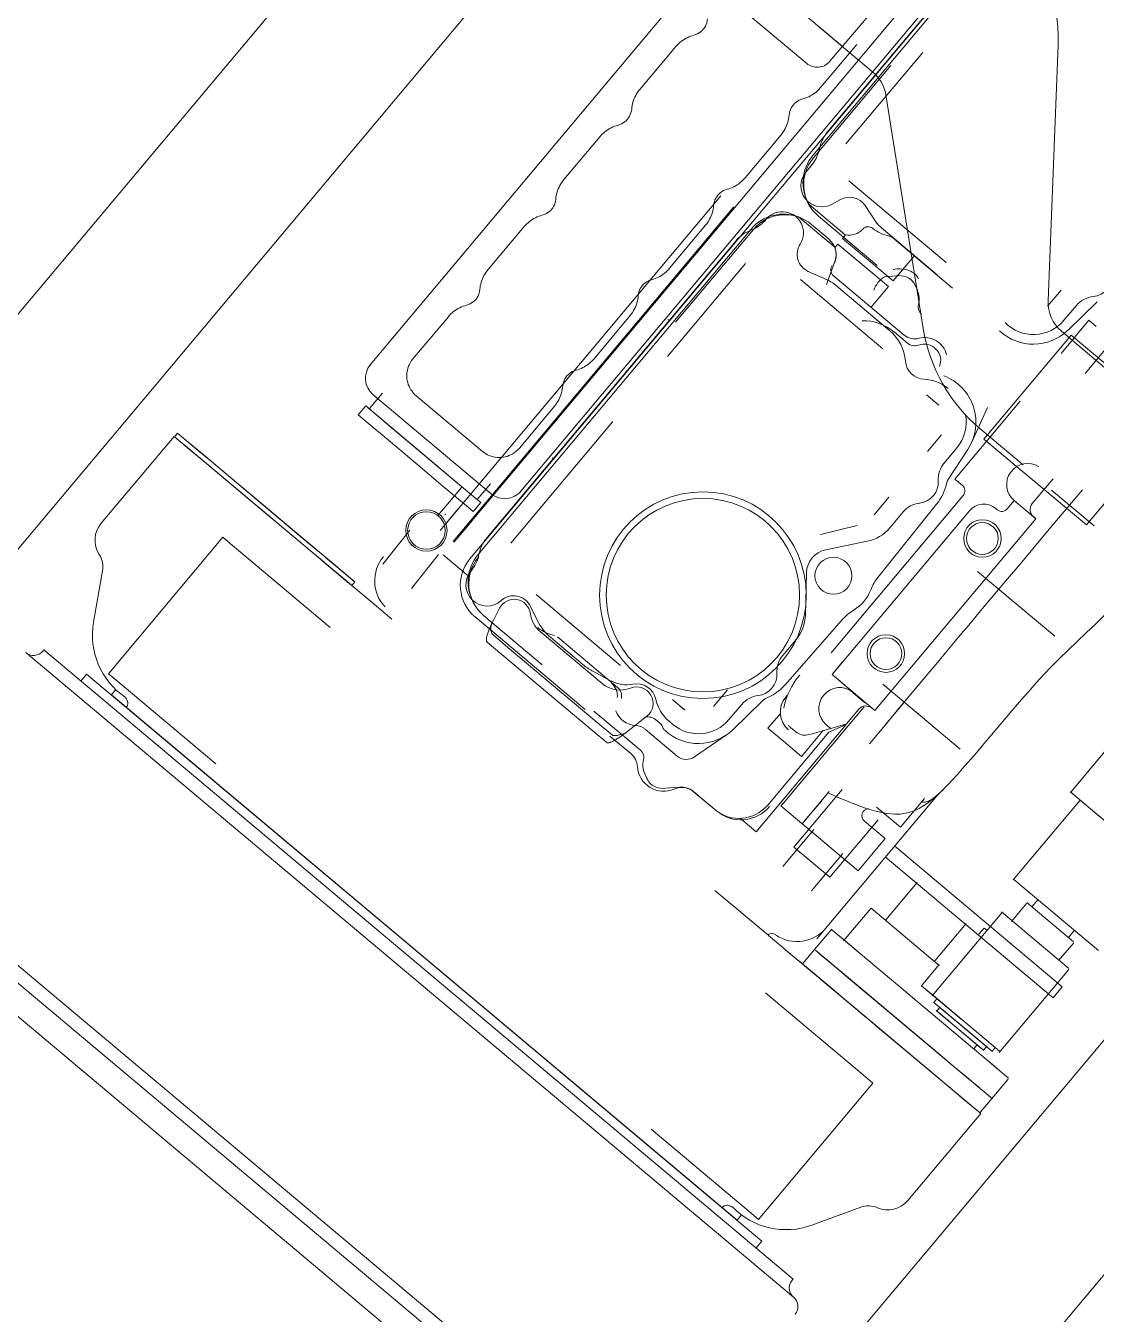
# Model space of a CAD drawing. Header units: millimetres. Extents: x 834140250 to 834644390, y 817877047 to 817987022.
# Drawn here: x 834167505 to 834168095, y 817932225 to 817932936 of the extents above; entities that cross this region are included whole.
import ezdxf

# ---------------------------------------------------------------- set-up
doc = ezdxf.new("R2010")
doc.units = ezdxf.units.MM
doc.header["$LTSCALE"] = 1000
doc.header["$MEASUREMENT"] = 0
doc.layers.add('VPA040_Text', color=3, linetype='Continuous')
doc.layers.add('VPAX', color=7, linetype='Continuous', lineweight=13)

# ---------------------------------------------------------------- blocks, each defined once
blk = doc.blocks.new('A$C767F005D')
at = {"layer": 'VPAX', "color": 253}
for p, q in [((-6789.01, -11077.81), (-5182.05, -9162.71)), ((-6725.17, -11131.38), (-5401.04, -9553.34)), ((-4569.21, -9676.94), (-6176.17, -11592.04)), ((-5445.4, -9736.29), (-5904.91, -10283.91)), ((-5323.57, -9763.71), (-5849.9, -10390.96)), ((-5847.05, -10367.92), (-5345.77, -9770.52)), ((-5362.27, -9806.04), (-5821.78, -10353.66)), ((-4915.88, -9960.44), (-6240.01, -11538.48)), ((-5509.8, -9988.71), (-5660.64, -10168.47)), ((-5651.68, -10154.34), (-5522.17, -9999.99)), ((-5651.17, -10116.48), (-5566.22, -10015.24)), ((-5699.75, -10087.62), (-5664.02, -10117.6)), ((-5644.31, -10108.3), (-5674.32, -10083.12)), ((-5627.48, -10122.42), (-5657.77, -10097)), ((-5530.76, -10248.7), (-5525.23, -10107.4)), ((-5642.47, -10162.07), (-5599.86, -10111.56)), ((-5617.48, -10118.74), (-5660.34, -10169.81)), ((-5599.7, -10263.86), (-5620.33, -10135.03)), ((-5664.5, -10177.68), (-5661.54, -10174.15)), ((-5640.75, -10182.46), (-5586.98, -10227.57)), ((-5711.48, -10190.77), (-5866.38, -10375.37)), ((-5649.99, -10195.3), (-5645.41, -10192.76)), ((-5704.33, -10196.77), (-5859.23, -10381.37)), ((-5642.72, -10212.19), (-5662.72, -10195.41)), ((-5657.53, -10201.93), (-5625.08, -10229.16)), ((-5631.79, -10196.05), (-5625.77, -10205)), ((-5694.68, -10209.05), (-5845.52, -10388.81)), ((-5693.45, -10209.27), (-5736.44, -10260.5)), ((-5648.52, -10219.1), (-5668.51, -10202.32)), ((-5661.32, -10206.46), (-5651.16, -10214.99)), ((-5622.67, -10208.45), (-5591.95, -10234.23)), ((-5703.2, -10215.65), (-5840.49, -10379.27)), ((-5644.2, -10214.2), (-5642.6, -10212.29)), ((-5616.25, -10237.65), (-5644.2, -10214.2)), ((-5583.5, -10241.59), (-5616.67, -10213.75)), ((-5646.8, -10217.29), (-5648.4, -10219.2)), ((-5618.85, -10240.74), (-5646.8, -10217.29)), ((-5697.88, -10228.01), (-5740.91, -10279.3)), ((-5648.38, -10226.37), (-5653.09, -10239.71)), ((-5616.25, -10237.65), (-5604.93, -10224.15)), ((-5667.49, -10236.87), (-5621.94, -10275.09)), ((-5663.12, -10232.38), (-5652.7, -10237.01)), ((-5649.34, -10234.65), (-5610.17, -10267.51)), ((-5614.48, -10234.78), (-5621.12, -10235.36)), ((-5648.76, -10239.46), (-5618.11, -10265.18)), ((-5618.85, -10240.74), (-5628.45, -10252.18)), ((-5604.38, -10239.7), (-5602.94, -10242.79)), ((-5531.16, -10251.68), (-5523.63, -10242.7)), ((-5521.98, -10259.38), (-5515.11, -10251.19)), ((-5519.76, -10264.82), (-5503.7, -10249.17)), ((-5740.6, -10259.01), (-5740, -10259.51)), ((-5615.73, -10265.83), (-5608.41, -10271.97)), ((-5523.63, -10277.62), (-5508.3, -10259.36)), ((-5499.55, -10285.37), (-5523.37, -10265.39)), ((-5490.85, -10265.44), (-5510.29, -10288.81)), ((-5508.3, -10259.36), (-5506.54, -10260.84)), ((-5508.3, -10259.36), (-5504.17, -10262.82)), ((-5508.3, -10259.36), (-5504.17, -10262.82)), ((-5518.06, -10267.57), (-5566.17, -10324.9)), ((-5461.53, -10315.01), (-5518.06, -10267.57)), ((-5905.53, -10308.28), (-5898.27, -10299.62)), ((-5838.13, -10355.09), (-5903.48, -10300.26)), ((-5597.86, -10300.57), (-5591.05, -10306.29)), ((-5907.48, -10306.64), (-5911.64, -10311.6)), ((-5907.48, -10306.64), (-5903.74, -10309.78)), ((-5903.74, -10309.78), (-5907.48, -10306.64)), ((-5905.53, -10308.28), (-5903.54, -10309.95)), ((-5546.25, -10304.1), (-5582.23, -10346.98)), ((-5564.13, -10307.47), (-5573.07, -10327.02)), ((-5907.89, -10314.74), (-5911.64, -10311.6)), ((-5911.64, -10311.6), (-5907.89, -10314.74)), ((-5907.89, -10314.74), (-5893.86, -10326.52)), ((-5903.74, -10309.78), (-5889.7, -10321.56)), ((-5903.54, -10309.94), (-5892.46, -10319.25)), ((-5903.54, -10309.95), (-5892.45, -10319.26)), ((-5771.03, -10315.2), (-5827.39, -10382.37)), ((-5461.53, -10315.01), (-5509.63, -10372.33)), ((-6011.38, -10321.63), (-6013.05, -10323.61)), ((-6011.39, -10321.62), (-5999.55, -10331.55)), ((-5858.99, -10347.33), (-5892.45, -10319.26)), ((-5875.72, -10333.29), (-5889.7, -10321.56)), ((-5589.67, -10322.6), (-5597.39, -10331.81)), ((-5544.59, -10339.05), (-5568.41, -10319.06)), ((-6053.5, -10371.39), (-6013.26, -10323.44)), ((-6013.26, -10323.44), (-6001.76, -10333.09)), ((-6013.06, -10323.6), (-6001.22, -10333.54)), ((-6007.02, -10328.67), (-6000.93, -10333.78)), ((-6001.1, -10333.64), (-6006.43, -10329.16)), ((-6005.68, -10326.41), (-5995.26, -10335.15)), ((-5999.43, -10331.65), (-6004.77, -10327.18)), ((-5879.88, -10338.25), (-5893.86, -10326.52)), ((-5581.12, -10329.77), (-5588.13, -10338.13)), ((-5509.63, -10372.33), (-5566.17, -10324.9)), ((-6001.1, -10333.64), (-5962.31, -10366.19)), ((-5962.77, -10365.8), (-6000.93, -10333.78)), ((-5999.55, -10331.55), (-5991.56, -10338.26)), ((-5999.43, -10331.65), (-5960.64, -10364.2)), ((-5861.74, -10345.02), (-5875.72, -10333.29)), ((-5861.74, -10345.02), (-5875.72, -10333.29)), ((-5804.55, -10335.23), (-5803.96, -10335.73)), ((-5575.07, -10330.66), (-5585.89, -10347.14)), ((-5939.73, -10381.75), (-5991.56, -10338.26)), ((-5865.9, -10349.98), (-5879.88, -10338.25)), ((-5865.9, -10349.98), (-5879.88, -10338.25)), ((-5851.86, -10361.76), (-5865.9, -10349.98)), ((-5847.7, -10356.8), (-5861.74, -10345.02)), ((-5858.99, -10347.33), (-5847.89, -10356.64)), ((-5845.92, -10358.3), (-5838.66, -10349.64)), ((-5582.23, -10346.98), (-5580.46, -10348.46)), ((-5582.23, -10346.98), (-5578.1, -10350.44)), ((-5582.23, -10346.98), (-5578.1, -10350.44)), ((-5539.47, -10360.52), (-5527.95, -10346.79)), ((-5861.17, -10359.49), (-5854.59, -10351.65)), ((-5845.91, -10358.31), (-5847.89, -10356.64)), ((-5847.7, -10356.8), (-5843.96, -10359.94)), ((-5843.96, -10359.94), (-5847.7, -10356.8)), ((-5650.55, -10442.91), (-5577.61, -10355.99)), ((-5618.59, -10357.06), (-5626.71, -10366.75)), ((-5580.41, -10359.32), (-5577.61, -10355.99)), ((-5505.4, -10372.85), (-5528.85, -10353.18)), ((-5953.47, -10370.22), (-5960.64, -10364.2)), ((-5861.17, -10359.49), (-5867.75, -10367.33)), ((-5856.4, -10363.48), (-5862.98, -10371.33)), ((-5848.12, -10364.9), (-5851.86, -10361.76)), ((-5851.86, -10361.76), (-5848.12, -10364.9)), ((-5843.96, -10359.94), (-5848.12, -10364.9)), ((-5580.41, -10359.32), (-5650.55, -10442.91)), ((-5650.04, -10454.88), (-5574.22, -10364.52)), ((-5592.28, -10360.81), (-5624.1, -10400.36)), ((-5618.16, -10373.92), (-5610.75, -10365.09)), ((-5559.62, -10363.24), (-5558.82, -10363.91)), ((-5553.27, -10363.42), (-5549.48, -10358.9)), ((-5549.48, -10358.9), (-5537.57, -10368.89)), ((-5549.48, -10358.9), (-5537.57, -10368.89)), ((-5537.57, -10368.89), (-5549.48, -10358.9)), ((-5544.55, -10363.03), (-5544.87, -10362.76)), ((-5538.52, -10368.09), (-5544.55, -10363.03)), ((-5962.77, -10365.8), (-5955.27, -10372.09)), ((-5955.14, -10372.2), (-5962.31, -10366.19)), ((-5935.99, -10388.27), (-5955.28, -10372.09)), ((-5955.14, -10372.2), (-5934.66, -10389.38)), ((-5953.47, -10370.22), (-5933, -10387.4)), ((-5863.17, -10366.76), (-5863.72, -10366.3)), ((-5852.03, -10373.85), (-5847.05, -10367.92)), ((-5636.16, -10372.63), (-5656.45, -10377.58)), ((-5626.38, -10474.73), (-5537.57, -10368.89)), ((-5538.84, -10367.83), (-5538.52, -10368.09)), ((-5537.57, -10368.89), (-5538.52, -10368.09)), ((-6049.54, -10454.41), (-5986.38, -10379.14)), ((-5986.38, -10379.14), (-5982.32, -10382.54)), ((-5948.8, -10374.14), (-5938.38, -10382.88)), ((-5897.98, -10394.01), (-5883.09, -10375.26)), ((-5858.78, -10381.89), (-5854.29, -10376.54)), ((-5852.03, -10373.85), (-5854.29, -10376.54)), ((-5982.32, -10382.54), (-5927.08, -10428.89)), ((-5939.73, -10381.75), (-5931.01, -10389.07)), ((-5653.49, -10386), (-5630.6, -10381.33)), ((-5935.99, -10388.27), (-5930.48, -10392.9)), ((-5915.53, -10405.44), (-5934.66, -10389.38)), ((-5933.53, -10390.34), (-5924.84, -10397.63)), ((-5913.87, -10403.45), (-5933, -10387.4)), ((-5915.21, -10405.71), (-5932.67, -10391.05)), ((-5923.63, -10398.64), (-5931.63, -10391.93)), ((-5913.54, -10403.72), (-5931.01, -10389.07)), ((-5920.62, -10401.16), (-5930.51, -10392.87)), ((-5929.67, -10390.19), (-5919.25, -10398.93)), ((-5882.11, -10407.34), (-5867.21, -10388.59)), ((-5850.83, -10400.46), (-5864.64, -10388.88)), ((-6052.72, -10397.58), (-6057.71, -10425.9)), ((-5918.55, -10402.91), (-5924.79, -10397.67)), ((-5917.34, -10403.92), (-5923.64, -10398.63)), ((-5917.27, -10403.98), (-5920.62, -10401.16)), ((-5664.73, -10422), (-5664.1, -10398.64)), ((-5527.03, -10433.74), (-5569.67, -10397.96)), ((-5917.31, -10403.95), (-5902.88, -10416.05)), ((-5913.54, -10403.72), (-5915.21, -10405.71)), ((-5813.4, -10410.75), (-5766.89, -10449.78)), ((-5893.01, -10424.33), (-5902.85, -10416.08)), ((-5842.41, -10422.27), (-5809.96, -10449.49)), ((-5837.5, -10425.91), (-5833.63, -10418.3)), ((-5816.45, -10417.3), (-5813.05, -10424.45)), ((-5847.09, -10423.09), (-5786.3, -10474.09)), ((-5644.83, -10425.06), (-5675.91, -10460.47)), ((-5828.92, -10439.88), (-5837.16, -10432.96)), ((-5776.97, -10459.79), (-5811.13, -10431.12)), ((-5805.33, -10434.44), (-5787.54, -10449.36)), ((-5768.38, -10461.92), (-5801.55, -10434.09)), ((-5669.86, -10435.53), (-5677.27, -10444.36)), ((-5671.25, -10798.43), (-6095.13, -10442.75)), ((-6094.85, -10442.99), (-6095.13, -10442.75)), ((-6085.74, -10441.93), (-6085.2, -10441.29)), ((-5878.37, -10614.85), (-6085.2, -10441.29)), ((-5832.25, -10443.85), (-5840.49, -10436.93)), ((-5781.87, -10486.12), (-5832.25, -10443.85)), ((-5778.54, -10482.15), (-5828.92, -10439.88)), ((-5650.04, -10454.88), (-5644.36, -10448.11)), ((-6064.77, -10458.43), (-6061.56, -10454.6)), ((-5875.16, -10611.02), (-6061.56, -10454.6)), ((-6049.54, -10454.41), (-6045.48, -10457.81)), ((-6045.48, -10457.81), (-5990.24, -10504.16)), ((-5782.39, -10452.83), (-5771.87, -10458.42)), ((-5638.29, -10464.74), (-5650.04, -10454.88)), ((-5650.04, -10454.88), (-5626.38, -10474.73)), ((-5626.38, -10474.73), (-5650.04, -10454.88)), ((-6047.85, -10466.11), (-6045.32, -10463.09)), ((-5707.73, -10463.3), (-5715.46, -10472.51)), ((-5632.07, -10470.23), (-5639.57, -10463.93)), ((-5638.29, -10464.74), (-5627.96, -10473.4)), ((-5579.27, -10495.99), (-5621.91, -10460.21)), ((-5702.46, -10755.92), (-6047.85, -10466.11)), ((-6040.07, -10467.77), (-6040.24, -10467.35)), ((-5738.05, -10468.7), (-5731.2, -10474.45)), ((-5737.51, -10469.15), (-5731.76, -10473.98)), ((-5706.91, -10479.68), (-5699.9, -10471.33)), ((-5704.64, -10485.16), (-5688.58, -10469.51)), ((-5683.62, -10466.56), (-5686.96, -10468.33)), ((-5634, -10468.33), (-5633.36, -10468.87)), ((-5611.51, -10471.69), (-5620.58, -10482.49)), ((-5610.15, -10470.07), (-5611.51, -10471.69)), ((-5781.45, -10475.04), (-5755.77, -10496.58)), ((-5752.28, -10477.9), (-5764.34, -10487.3)), ((-5685.41, -10484.46), (-5678.57, -10476.3)), ((-5642.03, -10482.1), (-5635.26, -10474.04)), ((-5641.16, -10483.16), (-5632.33, -10472.63)), ((-5623.55, -10486.03), (-5617.98, -10479.4)), ((-5774.38, -10492.4), (-5781.87, -10486.12)), ((-5771.05, -10488.43), (-5778.54, -10482.15)), ((-5735.45, -10499.83), (-5753.03, -10485.09)), ((-5747.56, -10479.66), (-5745.13, -10481.7)), ((-5737.86, -10482.39), (-5739.98, -10480.61)), ((-5642.17, -10482.42), (-5691.82, -10541.59)), ((-5676.84, -10491.65), (-5685.41, -10484.46)), ((-5672.91, -10483.99), (-5669.96, -10486.46)), ((-5666.83, -10500.05), (-5654.86, -10485.78)), ((-5650.74, -10484.59), (-5662.2, -10487.88)), ((-5641.16, -10483.16), (-5659.01, -10504.44)), ((-5653.21, -10482.52), (-5650.74, -10484.59)), ((-5653.21, -10482.52), (-5650.74, -10484.59)), ((-5651.8, -10486.64), (-5642.17, -10482.42)), ((-5642.03, -10482.1), (-5650.74, -10484.59)), ((-5629.41, -10493.02), (-5623.55, -10486.03)), ((-5772.61, -10488.8), (-5761.14, -10498.43)), ((-5763.91, -10489.76), (-5758.94, -10493.92)), ((-5708.22, -10488.09), (-5725.92, -10500.29)), ((-5651.8, -10486.64), (-5685.53, -10526.84)), ((-5676.84, -10491.65), (-5666.83, -10500.05)), ((-5666.83, -10500.05), (-5676.84, -10491.65)), ((-5663.56, -10488.19), (-5662.2, -10487.88)), ((-5518.26, -10519.8), (-5492.98, -10489.66)), ((-5667.85, -10514.96), (-5659.01, -10504.44)), ((-5753.44, -10509.56), (-5751.98, -10512.69)), ((-5753.38, -10509.69), (-5752, -10512.65)), ((-5676.91, -10525.77), (-5667.85, -10514.96)), ((-5741.99, -10517.61), (-5734.26, -10516.93)), ((-5726.74, -10519.32), (-5714.73, -10529.4)), ((-5726.28, -10519.59), (-5713.68, -10530.16)), ((-5644.39, -10518.34), (-5671.04, -10550.1)), ((-5666.52, -10537.24), (-5651.59, -10519.46)), ((-5651.59, -10519.46), (-5666.52, -10537.24)), ((-5591.11, -10520.5), (-5658.43, -10600.74)), ((-5518.57, -10519.54), (-5517.28, -10520.62)), ((-5518.26, -10519.8), (-5508.6, -10527.91)), ((-5678.27, -10527.38), (-5676.83, -10525.67)), ((-5678.27, -10527.38), (-5676.91, -10525.77)), ((-5635.63, -10563.16), (-5678.27, -10527.38)), ((-5665.16, -10535.63), (-5656.1, -10524.82)), ((-5612.29, -10539.05), (-5625.48, -10527.97)), ((-5623.94, -10529.27), (-5621.13, -10531.62)), ((-5598.96, -10523.17), (-5612.29, -10539.05)), ((-5549.97, -10568.15), (-5513.13, -10524.24)), ((-5466.25, -10563.44), (-5512.93, -10524.27)), ((-5504.77, -10531.12), (-5508.6, -10527.91)), ((-5691.82, -10541.59), (-5700.59, -10534.23)), ((-5624.54, -10534.99), (-5651.19, -10566.75)), ((-5620.71, -10545.38), (-5632.18, -10535.75)), ((-5504.77, -10531.12), (-5488.62, -10544.67)), ((-5677.2, -10560.79), (-5660.02, -10540.3)), ((-5612.29, -10539.05), (-5612.43, -10538.93)), ((-6183.18, -10545.1), (-5770.48, -10891.4)), ((-5651.19, -10566.75), (-5671.04, -10550.1)), ((-5620.71, -10545.38), (-5628.17, -10554.27)), ((-5628.17, -10554.27), (-5620.71, -10545.38)), ((-5522.92, -10627.14), (-5615.6, -10549.37)), ((-5661.33, -10574.11), (-5644.14, -10553.62)), ((-5635.63, -10563.16), (-5628.17, -10554.27)), ((-5628.17, -10554.27), (-5635.63, -10563.16)), ((-5527.98, -10633.17), (-5620.66, -10555.41)), ((-5779.13, -10893.93), (-6170.45, -10565.57)), ((-5620.32, -10590.23), (-5603, -10569.59)), ((-5502.89, -10607.11), (-5549.58, -10567.94)), ((-6179.55, -10576.43), (-5788.23, -10904.78)), ((-5685.92, -10598.1), (-5714.72, -10573.94)), ((-5628.61, -10583.91), (-5643.63, -10601.81)), ((-5590.88, -10615.37), (-5628.51, -10583.79)), ((-5519.31, -10617.01), (-5556.47, -10585.83)), ((-5542.61, -10581.2), (-5550.87, -10591.04)), ((-5516.66, -10602.32), (-5542.47, -10580.67)), ((-5539.65, -10583.03), (-5536.32, -10579.06)), ((-5556.35, -10586.35), (-5594.71, -10632.05)), ((-5593.37, -10612.84), (-5576.05, -10592.2)), ((-5685.01, -10598.87), (-5685.92, -10598.1)), ((-5685.09, -10598.8), (-5677.15, -10605.46)), ((-5659.65, -10606.61), (-5650.33, -10595.5)), ((-5650.48, -10595.37), (-5632.94, -10610.09)), ((-5644.15, -10600.68), (-5650.33, -10595.5)), ((-5568.91, -10598.19), (-5566.01, -10594.74)), ((-5564.38, -10596.11), (-5566.01, -10594.74)), ((-5519.48, -10599.96), (-5516.15, -10595.99)), ((-5677.15, -10605.46), (-5672.87, -10609.06)), ((-5659.65, -10606.61), (-5666.32, -10614.55)), ((-5659.22, -10606.98), (-5640.9, -10622.35)), ((-5642.72, -10601.88), (-5644.15, -10600.68)), ((-5642.73, -10601.87), (-5630.78, -10611.9)), ((-5516.63, -10602.81), (-5524.95, -10612.73)), ((-5688.75, -10767.43), (-5875.16, -10611.02)), ((-5664.93, -10615.72), (-5672.87, -10609.06)), ((-5668.49, -10612.73), (-5650.75, -10627.62)), ((-5667.05, -10613.94), (-5650.56, -10627.78)), ((-5658.48, -10607.59), (-5643.69, -10620.01)), ((-5654.5, -10610.94), (-5656.73, -10609.06)), ((-5653.72, -10611.59), (-5642.81, -10620.75)), ((-5610.47, -10628.94), (-5630.78, -10611.9)), ((-5671.54, -10788.4), (-5878.37, -10614.85)), ((-5665.88, -10614.92), (-5647.56, -10630.29)), ((-5665.15, -10615.53), (-5650.36, -10627.95)), ((-5661.16, -10618.88), (-5663.39, -10617)), ((-5660.39, -10619.53), (-5649.47, -10628.69)), ((-5645.58, -10618.42), (-5588.02, -10666.72)), ((-5640.2, -10622.94), (-5643.69, -10620.01)), ((-5600.69, -10626.53), (-5590.93, -10614.9)), ((-5557.78, -10663.36), (-5519.32, -10617.52)), ((-5656.2, -10623.04), (-5590.72, -10677.98)), ((-5647.07, -10630.7), (-5652.5, -10626.15)), ((-5650.75, -10627.62), (-5645.23, -10632.25)), ((-5646.96, -10630.8), (-5650.56, -10627.78)), ((-5646.86, -10630.88), (-5650.36, -10627.95)), ((-5640.9, -10622.35), (-5630.94, -10630.71)), ((-5640.67, -10622.54), (-5619.46, -10640.34)), ((-5635.18, -10627.15), (-5624.26, -10636.31)), ((-5578.68, -10644.99), (-5600.69, -10626.53)), ((-5594.36, -10631.84), (-5600.69, -10626.53)), ((-5522.92, -10627.14), (-5527.98, -10633.17)), ((-5686.78, -10630.53), (-5631.54, -10676.88)), ((-5647.56, -10630.29), (-5637.6, -10638.65)), ((-5647.34, -10630.48), (-5626.12, -10648.28)), ((-5625.94, -10648.43), (-5645.23, -10632.25)), ((-5641.84, -10635.09), (-5630.92, -10644.25)), ((-5583.64, -10670.39), (-5630.94, -10630.71)), ((-5610.47, -10628.94), (-5602.03, -10636.03)), ((-5557.62, -10662.66), (-5594.78, -10631.48)), ((-5593.52, -10632.54), (-5594.36, -10631.84)), ((-5593.96, -10636.04), (-5592.15, -10633.88)), ((-5562.02, -10662.42), (-5593.78, -10635.77)), ((-5590.31, -10678.33), (-5637.6, -10638.65)), ((-5611.5, -10647.02), (-5619.46, -10640.34)), ((-5565.71, -10666.5), (-5602.03, -10636.03)), ((-5592.47, -10640.26), (-5585.41, -10646.18)), ((-5592.42, -10640.73), (-5590.75, -10638.74)), ((-5580.86, -10650), (-5591.83, -10640.79)), ((-5575.56, -10654.45), (-5591.07, -10641.43)), ((-5580.1, -10650.63), (-5591.07, -10641.43)), ((-5565, -10659.93), (-5590.8, -10638.27)), ((-5618.16, -10654.96), (-5626.12, -10648.28)), ((-5625.95, -10648.42), (-5618.45, -10654.72)), ((-5611.5, -10647.02), (-5575.77, -10677)), ((-5583.57, -10647.72), (-5568.06, -10660.74)), ((-5580.29, -10686.73), (-5618.45, -10654.72)), ((-5618.16, -10654.96), (-5582.43, -10684.94)), ((-5580.1, -10650.63), (-5575.56, -10654.45)), ((-5578.27, -10652.17), (-5567.3, -10661.38)), ((-5578.27, -10652.17), (-5573.73, -10655.98)), ((-5566.66, -10661.91), (-5573.73, -10655.98)), ((-5567.41, -10654.45), (-5572.35, -10650.3)), ((-5570.16, -10659.42), (-5572, -10661.62)), ((-5566.62, -10662.38), (-5564.95, -10660.4)), ((-5561.78, -10662.94), (-5560.13, -10660.97)), ((-5583.64, -10670.39), (-5574.21, -10678.31)), ((-5565.71, -10666.5), (-5559.21, -10671.95)), ((-5552.55, -10677.54), (-5564.44, -10667.56)), ((-5627.49, -10680.28), (-5631.54, -10676.88)), ((-5590.31, -10678.33), (-5580.87, -10686.25)), ((-5577.88, -10675.23), (-5566.96, -10684.39)), ((-5569.08, -10682.61), (-5575.77, -10677)), ((-5561.46, -10689.01), (-5574.21, -10678.31)), ((-5552.79, -10678.1), (-5568.61, -10696.95)), ((-5690.65, -10755.55), (-5627.49, -10680.28)), ((-5584.54, -10683.17), (-5573.62, -10692.33)), ((-5575.74, -10690.55), (-5582.43, -10684.94)), ((-5568.12, -10696.95), (-5580.87, -10686.25)), ((-5580.29, -10686.73), (-5574.2, -10691.84)), ((-5567.97, -10697.08), (-5579.46, -10687.43)), ((-5608.21, -10745.04), (-5567.97, -10697.08)), ((-5749.94, -10705.8), (-5694.7, -10752.15)), ((-5705.44, -10748.55), (-5705.01, -10748.65)), ((-5634.13, -10748.82), (-5661.15, -10758.66)), ((-5702.46, -10755.92), (-5700.02, -10753.01)), ((-5690.65, -10755.55), (-5694.7, -10752.15)), ((-5691.97, -10771.26), (-5688.75, -10767.43)), ((-5672.07, -10789.04), (-5671.54, -10788.4)), ((-5671.53, -10798.2), (-5671.25, -10798.43))]:
    blk.add_line(p, q, dxfattribs=at)
for points in [[(-5726.34, -10102.1), (-5725.32, -10101.77), (-5724.35, -10101.35), (-5723.44, -10100.83), (-5722.59, -10100.23), (-5721.81, -10099.55), (-5721.1, -10098.79), (-5720.48, -10097.97), (-5719.94, -10097.09), (-5719.49, -10096.15), (-5719.13, -10095.16), (-5718.88, -10094.13), (-5718.74, -10093.06)], [(-5736.18, -10108.3), (-5735.53, -10107.55), (-5734.83, -10106.85), (-5734.11, -10106.19), (-5733.35, -10105.56), (-5732.56, -10104.97), (-5731.74, -10104.43), (-5730.9, -10103.93), (-5730.03, -10103.47), (-5729.14, -10103.06), (-5728.23, -10102.69), (-5727.3, -10102.37), (-5726.34, -10102.1)], [(-5756.19, -10132.04), (-5736.18, -10108.3)], [(-5656.36, -10130.96), (-5636.41, -10107.18)], [(-5656.36, -10130.96), (-5657.44, -10132.14), (-5658.61, -10133.23), (-5659.86, -10134.2)], [(-5760.64, -10142.83), (-5760.54, -10141.84), (-5760.38, -10140.87), (-5760.17, -10139.9), (-5759.91, -10138.94), (-5759.61, -10138.01), (-5759.26, -10137.09), (-5758.86, -10136.19), (-5758.41, -10135.31), (-5757.92, -10134.45), (-5757.39, -10133.62), (-5756.81, -10132.81), (-5756.19, -10132.04)], [(-5673.74, -10146.24), (-5673.6, -10145.18), (-5673.35, -10144.15), (-5673, -10143.16), (-5672.55, -10142.22), (-5672.02, -10141.33), (-5671.39, -10140.5), (-5670.69, -10139.75), (-5669.91, -10139.06), (-5669.07, -10138.45), (-5668.16, -10137.93), (-5667.18, -10137.51), (-5666.16, -10137.18)], [(-5666.16, -10137.18), (-5665.04, -10136.85), (-5663.94, -10136.45), (-5662.88, -10135.99), (-5661.85, -10135.46), (-5660.85, -10134.87), (-5659.89, -10134.23)], [(-5768.15, -10151.75), (-5767.14, -10151.43), (-5766.18, -10151.01), (-5765.28, -10150.5), (-5764.45, -10149.91), (-5763.68, -10149.24), (-5762.98, -10148.49), (-5762.36, -10147.68), (-5761.83, -10146.81), (-5761.39, -10145.88), (-5761.04, -10144.9), (-5760.79, -10143.89), (-5760.64, -10142.83)], [(-5778.06, -10157.99), (-5777.4, -10157.25), (-5776.7, -10156.54), (-5775.97, -10155.87), (-5775.2, -10155.24), (-5774.41, -10154.65), (-5773.59, -10154.1), (-5772.74, -10153.6), (-5771.87, -10153.13), (-5770.97, -10152.72), (-5770.05, -10152.35), (-5769.11, -10152.03), (-5768.15, -10151.75)], [(-5678.13, -10157.01), (-5677.52, -10156.23), (-5676.95, -10155.42), (-5676.42, -10154.59), (-5675.93, -10153.74), (-5675.49, -10152.86), (-5675.1, -10151.96), (-5674.75, -10151.05), (-5674.45, -10150.11), (-5674.2, -10149.16), (-5673.99, -10148.2), (-5673.84, -10147.22), (-5673.74, -10146.24)], [(-5798.06, -10181.73), (-5778.06, -10157.99)], [(-5698.04, -10180.83), (-5678.13, -10157.01)], [(-5707.9, -10187.09), (-5706.94, -10186.81), (-5706.01, -10186.49), (-5705.09, -10186.12), (-5704.2, -10185.7), (-5703.33, -10185.23), (-5702.48, -10184.73), (-5701.66, -10184.18), (-5700.87, -10183.59), (-5700.12, -10182.95), (-5699.39, -10182.28), (-5698.7, -10181.57), (-5698.04, -10180.83)], [(-5802.55, -10192.61), (-5802.44, -10191.61), (-5802.28, -10190.62), (-5802.07, -10189.65), (-5801.82, -10188.69), (-5801.51, -10187.75), (-5801.15, -10186.82), (-5800.75, -10185.91), (-5800.3, -10185.03), (-5799.81, -10184.16), (-5799.27, -10183.33), (-5798.69, -10182.52), (-5798.06, -10181.73)], [(-5715.38, -10196.03), (-5715.24, -10194.98), (-5714.99, -10193.97), (-5714.65, -10192.99), (-5714.21, -10192.06), (-5713.68, -10191.19), (-5713.06, -10190.37), (-5712.37, -10189.63), (-5711.6, -10188.95), (-5710.77, -10188.35), (-5709.87, -10187.84), (-5708.91, -10187.42), (-5707.9, -10187.09)], [(-5802.55, -10192.61), (-5802.69, -10193.64), (-5802.94, -10194.65), (-5803.28, -10195.61), (-5803.72, -10196.52), (-5804.25, -10197.39), (-5804.86, -10198.19), (-5805.54, -10198.92), (-5806.3, -10199.59), (-5807.13, -10200.17), (-5808.02, -10200.68), (-5808.96, -10201.09), (-5809.96, -10201.4)], [(-5809.96, -10201.4), (-5810.92, -10201.68), (-5811.87, -10202.01), (-5812.8, -10202.38), (-5813.7, -10202.8), (-5814.58, -10203.26), (-5815.43, -10203.77), (-5816.26, -10204.32), (-5817.06, -10204.92), (-5817.83, -10205.55), (-5818.57, -10206.22), (-5819.27, -10206.94), (-5819.94, -10207.69)], [(-5719.8, -10206.88), (-5719.18, -10206.09), (-5718.61, -10205.28), (-5718.07, -10204.45), (-5717.59, -10203.59), (-5717.14, -10202.7), (-5716.75, -10201.8), (-5716.4, -10200.87), (-5716.09, -10199.93), (-5715.84, -10198.98), (-5715.64, -10198.01), (-5715.48, -10197.02), (-5715.38, -10196.03)], [(-5819.94, -10207.69), (-5839.94, -10231.43)], [(-5739.71, -10230.7), (-5719.8, -10206.88)], [(-5839.94, -10231.43), (-5840.57, -10232.22), (-5841.16, -10233.03), (-5841.7, -10233.88), (-5842.19, -10234.75), (-5842.65, -10235.64), (-5843.05, -10236.55), (-5843.41, -10237.48), (-5843.72, -10238.43), (-5843.98, -10239.4), (-5844.19, -10240.38), (-5844.35, -10241.38), (-5844.46, -10242.38)], [(-5749.64, -10237.01), (-5750.64, -10237.33), (-5751.58, -10237.74), (-5752.47, -10238.25), (-5753.29, -10238.84), (-5754.05, -10239.51), (-5754.73, -10240.24), (-5755.34, -10241.05), (-5755.86, -10241.91), (-5756.3, -10242.83), (-5756.64, -10243.79), (-5756.88, -10244.79), (-5757.02, -10245.83)], [(-5749.64, -10237.01), (-5748.68, -10236.73), (-5747.73, -10236.4), (-5746.81, -10236.02), (-5745.91, -10235.6), (-5745.03, -10235.13), (-5744.18, -10234.62), (-5743.36, -10234.07), (-5742.56, -10233.47), (-5741.8, -10232.84), (-5741.07, -10232.16), (-5740.37, -10231.45), (-5739.71, -10230.7)], [(-5844.46, -10242.38), (-5844.6, -10243.4), (-5844.84, -10244.39), (-5845.18, -10245.34), (-5845.61, -10246.24), (-5846.13, -10247.09), (-5846.73, -10247.88), (-5847.41, -10248.61), (-5848.16, -10249.27), (-5848.97, -10249.84), (-5849.85, -10250.34), (-5850.78, -10250.75), (-5851.77, -10251.06)], [(-5851.77, -10251.06), (-5852.74, -10251.34), (-5853.69, -10251.66), (-5854.62, -10252.04), (-5855.53, -10252.46), (-5856.42, -10252.93), (-5857.28, -10253.44), (-5858.11, -10254), (-5858.92, -10254.59), (-5859.69, -10255.23), (-5860.43, -10255.91), (-5861.14, -10256.63), (-5861.81, -10257.39)], [(-5757.02, -10245.83), (-5757.12, -10246.83), (-5757.28, -10247.81), (-5757.48, -10248.79), (-5757.74, -10249.75), (-5758.04, -10250.7), (-5758.4, -10251.63), (-5758.8, -10252.54), (-5759.24, -10253.43), (-5759.73, -10254.3), (-5760.27, -10255.14), (-5760.85, -10255.96), (-5761.47, -10256.74)], [(-5861.81, -10257.39), (-5881.38, -10280.61)], [(-5761.47, -10256.74), (-5781.38, -10280.57)], [(-5881.38, -10280.61), (-5882.14, -10281.6), (-5882.81, -10282.63), (-5883.37, -10283.69), (-5883.83, -10284.78), (-5884.21, -10285.88), (-5884.48, -10287), (-5884.67, -10288.13), (-5884.76, -10289.26), (-5884.77, -10290.38), (-5884.69, -10291.49), (-5884.53, -10292.59), (-5884.28, -10293.67), (-5883.96, -10294.72), (-5883.55, -10295.74), (-5883.07, -10296.73), (-5882.52, -10297.68), (-5881.89, -10298.58), (-5881.2, -10299.43), (-5880.44, -10300.24), (-5879.62, -10300.98)], [(-5791.38, -10286.92), (-5792.36, -10287.24), (-5793.29, -10287.65), (-5794.17, -10288.14), (-5794.98, -10288.73), (-5795.73, -10289.39), (-5796.41, -10290.11), (-5797, -10290.91), (-5797.52, -10291.76), (-5797.95, -10292.66), (-5798.28, -10293.61), (-5798.52, -10294.6), (-5798.65, -10295.62)], [(-5781.38, -10280.57), (-5782.05, -10281.32), (-5782.75, -10282.04), (-5783.48, -10282.72), (-5784.25, -10283.36), (-5785.05, -10283.96), (-5785.88, -10284.52), (-5786.74, -10285.03), (-5787.62, -10285.5), (-5788.53, -10285.93), (-5789.46, -10286.31), (-5790.41, -10286.64), (-5791.38, -10286.92)], [(-5879.62, -10300.98), (-5861.3, -10316.35)], [(-5798.65, -10295.62), (-5798.76, -10296.63), (-5798.92, -10297.62), (-5799.13, -10298.61), (-5799.38, -10299.58), (-5799.69, -10300.53), (-5800.04, -10301.47), (-5800.45, -10302.38), (-5800.9, -10303.28), (-5801.39, -10304.15), (-5801.93, -10305), (-5802.52, -10305.82), (-5803.14, -10306.61)], [(-5803.14, -10306.61), (-5822.62, -10329.92)], [(-5842.99, -10331.72), (-5861.3, -10316.35)], [(-5822.62, -10329.92), (-5823.46, -10330.84), (-5824.36, -10331.67), (-5825.3, -10332.41), (-5826.29, -10333.06), (-5827.32, -10333.62), (-5828.38, -10334.08), (-5829.45, -10334.46), (-5830.55, -10334.75), (-5831.65, -10334.95), (-5832.76, -10335.07), (-5833.87, -10335.1), (-5834.97, -10335.04), (-5836.07, -10334.91), (-5837.14, -10334.69), (-5838.2, -10334.38), (-5839.22, -10334), (-5840.22, -10333.55), (-5841.19, -10333.01), (-5842.11, -10332.4), (-5842.99, -10331.72)], [(-5623.55, -10486.03), (-5611.41, -10471.55), (-5602.61, -10461.04), (-5597, -10454.35), (-5591.67, -10447.98), (-5586.67, -10442.02), (-5582, -10436.46), (-5577.58, -10431.19), (-5575.44, -10428.63), (-5567.07, -10418.67), (-5554.19, -10403.33), (-5545.31, -10392.77), (-5536.53, -10382.34), (-5528.07, -10372.29), (-5519.88, -10362.57), (-5511.82, -10353.01)], [(-5600.69, -10525.22), (-5599.44, -10525.3), (-5598.76, -10525.26), (-5598.01, -10525.12), (-5597.18, -10524.86), (-5596.72, -10524.66), (-5596.24, -10524.43), (-5595.72, -10524.14), (-5595.16, -10523.81), (-5594.57, -10523.41), (-5593.93, -10522.96), (-5593.25, -10522.44), (-5592.52, -10521.86), (-5591.75, -10521.2), (-5590.92, -10520.46), (-5590.03, -10519.65), (-5589.09, -10518.75), (-5588.09, -10517.76), (-5587.02, -10516.68), (-5585.89, -10515.5), (-5583.45, -10512.89), (-5580.79, -10509.96), (-5577.96, -10506.77), (-5574.99, -10503.37), (-5573.47, -10501.61), (-5570.36, -10497.98), (-5567.2, -10494.27), (-5560.87, -10486.79), (-5551.91, -10476.18), (-5546.62, -10469.99), (-5541.84, -10464.49), (-5537.38, -10459.51), (-5533.1, -10454.87), (-5528.83, -10450.41), (-5524.39, -10445.96), (-5519.68, -10441.38), (-5509.69, -10431.87), (-5504.62, -10426.99), (-5499.64, -10422.07)], [(-5837.5, -10425.91), (-5837.83, -10426.56), (-5838.14, -10427.2), (-5838.43, -10427.83), (-5838.71, -10428.46), (-5838.98, -10429.08), (-5839.22, -10429.68), (-5839.46, -10430.28), (-5839.67, -10430.86), (-5839.87, -10431.44), (-5840.06, -10431.99), (-5840.23, -10432.54), (-5840.38, -10433.07)], [(-5837.5, -10425.91), (-5837.82, -10426.62), (-5838.07, -10427.31), (-5838.25, -10427.99), (-5838.36, -10428.65), (-5838.41, -10429.3), (-5838.4, -10429.94)], [(-5840.38, -10433.07), (-5840.51, -10433.57), (-5840.61, -10434.05), (-5840.7, -10434.49), (-5840.77, -10434.9), (-5840.81, -10435.28), (-5840.83, -10435.62), (-5840.83, -10435.93), (-5840.81, -10436.2), (-5840.76, -10436.44), (-5840.7, -10436.64), (-5840.6, -10436.81), (-5840.49, -10436.93)], [(-5838.4, -10429.94), (-5838.34, -10430.6), (-5838.21, -10431.2), (-5838.04, -10431.74), (-5837.8, -10432.21), (-5837.51, -10432.62), (-5837.16, -10432.96)], [(-5774.38, -10492.4), (-5774.25, -10492.49), (-5774.08, -10492.54), (-5773.88, -10492.56), (-5773.65, -10492.56), (-5773.39, -10492.52), (-5773.1, -10492.46), (-5772.78, -10492.37), (-5772.43, -10492.25), (-5772.05, -10492.1), (-5771.64, -10491.93), (-5771.2, -10491.73), (-5770.74, -10491.5)], [(-5771.05, -10488.43), (-5770.88, -10488.52), (-5770.61, -10488.56), (-5770.25, -10488.57), (-5769.82, -10488.54), (-5769.31, -10488.49), (-5768.73, -10488.4)], [(-5770.74, -10491.5), (-5770.26, -10491.25), (-5769.76, -10490.98), (-5769.26, -10490.69), (-5768.74, -10490.38), (-5768.22, -10490.05), (-5767.68, -10489.71), (-5767.14, -10489.35), (-5766.59, -10488.97), (-5766.04, -10488.58), (-5765.47, -10488.17), (-5764.91, -10487.74), (-5764.34, -10487.3)], [(-5768.73, -10488.4), (-5768.06, -10488.27), (-5767.36, -10488.13), (-5766.64, -10487.96), (-5765.89, -10487.76), (-5765.13, -10487.54), (-5764.34, -10487.3)], [(-5587.02, -10516.68), (-5589.02, -10518.65), (-5590.97, -10520.5), (-5592.87, -10522.21), (-5594.73, -10523.78), (-5596.57, -10525.22), (-5598.38, -10526.52), (-5600.19, -10527.69), (-5601.99, -10528.72), (-5603.81, -10529.61), (-5605.64, -10530.35), (-5606.57, -10530.67), (-5607.51, -10530.95), (-5608.46, -10531.2), (-5609.42, -10531.4), (-5610.39, -10531.58), (-5611.37, -10531.71), (-5612.37, -10531.81), (-5613.38, -10531.87), (-5615.45, -10531.89), (-5617.57, -10531.78), (-5619.76, -10531.53), (-5622, -10531.16), (-5624.31, -10530.66), (-5626.67, -10530.05), (-5629.09, -10529.34), (-5631.55, -10528.55), (-5634.05, -10527.67), (-5636.58, -10526.72), (-5641.73, -10524.67), (-5646.94, -10522.46), (-5652.19, -10520.17)]]:
    blk.add_lwpolyline(points, dxfattribs=at)
for centre, radius in [((-5721.3, -10411.05), 57.01), ((-5721.3, -10411.05), 53.38), ((-5873.95, -10375.37), 11.4), ((-5873.95, -10375.37), 10.36), ((-5567, -10379.78), 10.36), ((-5567, -10379.78), 8.75), ((-5649.25, -10400.33), 10.21), ((-5620.3, -10443.3), 10.36), ((-5620.3, -10443.3), 8.75)]:
    blk.add_circle(centre, radius, dxfattribs=at)
for centre, radius, start, end in [((-5612.02, -10104), 86.86, 357.75711, 49.99999), ((-5658.16, -10110.62), 9.12, 229.99999, 319.99999), ((-5640.8, -10138.3), 20.73, 9.09708, 49.99999), ((-5631.36, -10171.39), 26.53, 140.00001, 167.08264), ((-5677.42, -10160.83), 20.73, 320.00001, 347.08263), ((-5642.85, -10183.4), 23.22, 140.00001, 211.16093), ((-5642.87, -10184.47), 22.8, 140, 230), ((-5655.61, -10185.14), 11.61, 140.00001, 298.94772), ((-5640.39, -10201.83), 10.36, 33.91668, 118.9477), ((-5676.9, -10223.97), 23.22, 68.83909, 140), ((-5675.98, -10223.93), 22.8, 50, 140), ((-5677.44, -10211.07), 11.61, 327.39776, 147.5511), ((-5702.21, -10190.28), 20.73, 291.04497, 315.81146), ((-5640.63, -10202.04), 10.36, 258.35739, 317.53723), ((-5630.08, -10211.7), 3.94, 51.36792, 137.53722), ((-5614.16, -10191.78), 21.56, 231.36792, 258.59211), ((-5612.01, -10195.75), 16.58, 213.91672, 230.00001), ((-5687.32, -10228.98), 20.73, 111.04497, 140), ((-5658.02, -10223.17), 10.36, 333.63373, 49.99999), ((-5619.2, -10216.77), 3.94, 50, 78.59213), ((-5658.92, -10222.91), 10.36, 147.40868, 246.0833), ((-5658.15, -10222.92), 10.36, 340.56502, 21.6423), ((-5646.81, -10231.63), 3.94, 142.49185, 230.00001), ((-5659.42, -10252.17), 16.58, 50, 66.08329), ((-5613.29, -10247.58), 14.51, 122.66204, 160.8273), ((-5613.06, -10247.63), 16.58, 66.40909, 101.45891), ((-5613.29, -10247.58), 12.85, 72.01416, 95.29861), ((-5611.88, -10243.24), 8.29, 25.00008, 72.01509), ((-5609.75, -10240.03), 8.29, 24.9991, 66.4118), ((-5507, -10234.75), 11.61, 275.6798, 4.32021), ((-5613.29, -10247.58), 11.4, 344.36291, 25.20175), ((-5597.32, -10252.05), 5.18, 164.36091, 230), ((-5510.05, -10249.51), 20.73, 177.75712, 229.99999), ((-5504.47, -10260.12), 13.89, 95.67975, 140.00001), ((-5632.89, -10286.34), 26.74, 49.92699, 91.1113), ((-5633.7, -10283.76), 24.25, 4.28477, 50), ((-5510.05, -10249.51), 90.8, 189.0971, 229.99999), ((-5538.86, -10245.22), 27.36, 227.0691, 314.25141), ((-5538.82, -10245.26), 21.97, 224.58674, 320.00001), ((-5604.31, -10260.52), 9.12, 230.00001, 285.0532), ((-5604.41, -10267.2), 6.22, 230, 290.00007), ((-5599.16, -10281.62), 9.12, 338.84426, 110.00006), ((-5598.76, -10281.14), 12.23, 12.76088, 105.05329), ((-5896.01, -10291.37), 11.61, 139.99999, 229.99999), ((-5598.76, -10281.14), 10.78, 184.28476, 267.73361), ((-5600.07, -10313.87), 21.97, 50, 87.70788), ((-5597.95, -10315.65), 27.36, 326.72879, 69.48872), ((-5597.95, -10315.65), 21.97, 320, 10.83303), ((-5577.49, -10347.05), 13.89, 140, 183.64948), ((-5542.01, -10350), 11.61, 57.6612, 230), ((-5602.94, -10348.68), 11.61, 276.35058, 3.64945), ((-5613.44, -10343.78), 27.16, 321.18409, 347.80706), ((-5580, -10351.01), 7.05, 146.7288, 167.80707), ((-5580.63, -10353.46), 3.94, 320, 50), ((-5580.63, -10353.46), 3.94, 320, 50), ((-5830.67, -10346.2), 11.61, 229.99999, 319.99999), ((-5600.11, -10374.02), 13.89, 96.35059, 140), ((-5566.28, -10371.18), 10.36, 50, 140), ((-5556.29, -10360.89), 3.94, 230, 320), ((-5535.5, -10363.86), 5.18, 140.00001, 230.00001), ((-5535.5, -10363.86), 5.18, 140, 230), ((-6042.38, -10380.72), 14.51, 139.99999, 213.04897), ((-5824.61, -10392.6), 20.73, 140, 168.95501), ((-5635, -10359.8), 21.97, 281.53672, 320), ((-5650.84, -10399), 13.27, 101.53672, 178.46331), ((-6064.97, -10395.42), 12.44, 349.99996, 33.04901), ((-5881.79, -10403.17), 20.73, 139.99999, 223.78073), ((-5832.43, -10405.62), 22.8, 139.99999, 229.99999), ((-5827.73, -10403.73), 23.22, 140.00001, 211.16093), ((-5827.75, -10404.8), 22.8, 140, 230), ((-5865.3, -10384.65), 20.73, 320, 348.95501), ((-5840.53, -10405.44), 11.61, 140, 312.0714), ((-5599.87, -10419.85), 31.09, 141.18411, 158.43496), ((-5825.55, -10422.41), 9.07, 7.46309, 153.0311), ((-5825.81, -10421.75), 10.36, 25.41738, 132.07135), ((-5649.25, -10400.33), 22, 301.56503, 338.43497), ((-5801.14, -10419.21), 15.55, 187.46308, 229.99999), ((-5686.7, -10421.41), 21.97, 320, 358.46332), ((-5621.46, -10445.57), 31.09, 121.56506, 138.72203), ((-6016.88, -10433.1), 41.46, 170.00004, 235.70886), ((-5786.27, -10411.73), 29.64, 205.41729, 230), ((-5799.04, -10412.11), 21.56, 231.36792, 258.59211), ((-6090.84, -10437.65), 6.67, 230, 320), ((-5768.49, -10426.65), 29.64, 230, 242.05723), ((-5666.63, -10453.29), 13.89, 140, 183.64776), ((-5692.08, -10454.91), 11.61, 276.35056, 3.64943), ((-5636.06, -10481.76), 41.46, 140, 168.09856), ((-5766.97, -10447.88), 15.55, 229.99999, 291.72631), ((-5763.44, -10442.48), 18.03, 242.02453, 281.16157), ((-5777.64, -10466.6), 9.12, 353.99998, 50), ((-5772.38, -10466.69), 6.22, 346.48415, 50), ((-5757.86, -10470.75), 9.07, 307.9698, 111.7263), ((-5757.86, -10470.75), 9.07, 307.9698, 111.7263), ((-5757.86, -10470.75), 10.78, 12.29206, 101.21985), ((-5696.32, -10442.56), 27.16, 297.8684, 318.72205), ((-5645.75, -10473.63), 11.61, 50, 230), ((-5645.75, -10473.63), 11.61, 50, 230), ((-6042.47, -10470.62), 3.73, 319.99999, 49.99999), ((-5725.86, -10463.78), 21.97, 192.29207, 230), ((-5689.26, -10480.25), 13.89, 96.35059, 140), ((-5683.66, -10474.56), 7.05, 117.8218, 134.25138), ((-5665.74, -10475.53), 12.85, 140, 230), ((-5665.74, -10475.53), 12.85, 132.56299, 140), ((-5631.29, -10477.37), 5.18, 50, 140), ((-5631.29, -10477.37), 5.18, 50, 140), ((-5757.86, -10470.75), 12.23, 200.06389, 267.23885), ((-5751.56, -10484.43), 6.22, 50, 112.64747), ((-5758.89, -10492.07), 9.12, 50.00001, 87.23885), ((-5749.13, -10486.46), 6.22, 21.71095, 50), ((-5739.69, -10482.71), 3.94, 201.7109, 227.06893), ((-5723.74, -10465.56), 27.36, 227.0691, 314.25141), ((-5723.74, -10465.56), 21.97, 230, 320), ((-5665.78, -10475.49), 11.09, 221.05387, 230), ((-5664.89, -10480.43), 7.88, 230, 279.77177), ((-5767.8, -10506.37), 10.36, 3.69603, 49.99999), ((-5759.11, -10500.55), 5.18, 345.14958, 50), ((-5730.39, -10493.8), 7.88, 230.00001, 304.56273), ((-5742.98, -10504.77), 14.51, 183.69587, 293.78982), ((-5743.08, -10504.8), 11.4, 165.15029, 205.35682), ((-5744.48, -10509.14), 8.29, 204.9981, 252.01895), ((-5743.08, -10504.8), 12.85, 252.01796, 275.29862), ((-5732.94, -10527.53), 10.36, 49.99999, 113.78985), ((-5733.4, -10527.26), 10.36, 50, 95.00061), ((-5701.41, -10513.52), 20.73, 230, 320), ((-5700.36, -10514.28), 20.73, 229.99999, 319.99999), ((-5629.64, -10532.74), 3.94, 94.41537, 230), ((-5683.34, -10601.97), 4.15, 56.21924, 120.14148), ((-5669.32, -10581.46), 20.73, 236.21925, 319.99999), ((-5707.84, -10751.41), 3.73, 49.99999, 139.99999), ((-5675.33, -10719.7), 41.46, 224.29114, 289.99996), ((-5629.87, -10760.51), 12.44, 66.95101, 110.00005), ((-5619.32, -10735.71), 14.51, 246.95105, 319.99999), ((-5666.97, -10793.32), 6.67, 140, 230), ((-5675.54, -10803.54), 6.67, 320, 50)]:
    blk.add_arc(centre, radius, start, end, dxfattribs=at)

msp = doc.modelspace()

# ---------------------------------------------------------------- block references
at = {"layer": 'VPA040_Text', "color": 3, "ltscale": 500}
msp.add_blockref('A$C767F005D', (834173599.67, 817943032.7), dxfattribs=at)

doc.saveas('drawing.dxf')
